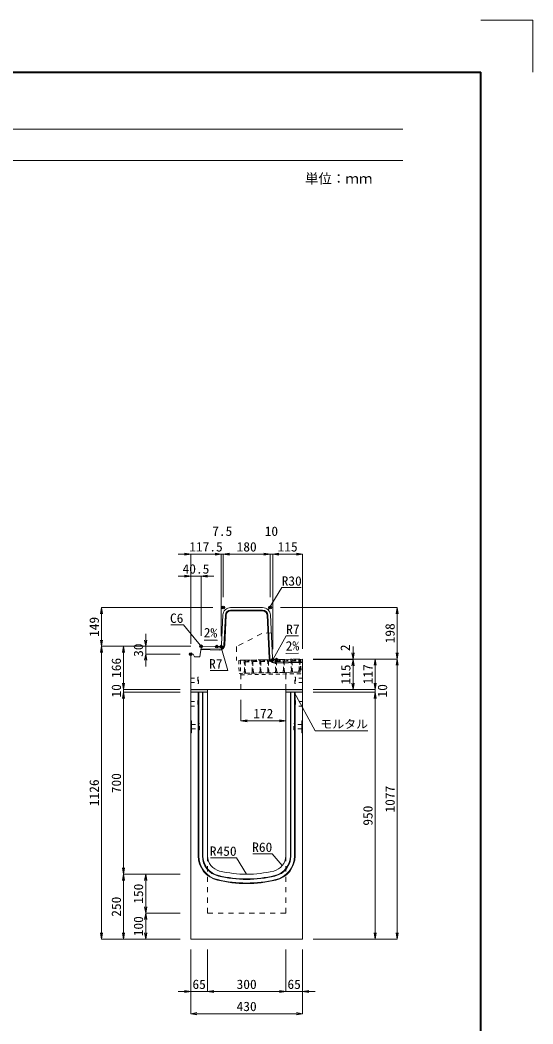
# Model space of a CAD drawing. Units: millimetres at full size. Extents: x -22536 to 51867, y -19720 to 38340.
# Drawn here: x -14839 to -12869, y 19401 to 23260 of the extents above; entities that cross this region are included whole.
import ezdxf
from ezdxf.enums import TextEntityAlignment as Align

# ---------------------------------------------------------------- set-up
doc = ezdxf.new("R2010")
doc.units = ezdxf.units.MM
doc.header["$LTSCALE"] = 20
doc.header["$PDMODE"] = 32
doc.header["$PDSIZE"] = 10
doc.linetypes.add('USER1', pattern=[2, 1, -1])
doc.linetypes.add('USER2', pattern=[1.35, 0.75, -0.6])
for name, color, linetype, lineweight in [('Defpoints_3', 1, 'Continuous', 13), ('インサート', 3, 'USER2', 9), ('グレーチング', 7, 'USER2', 5), ('モルタル', 7, 'Continuous', 9), ('受枠', 3, 'USER2', 9), ('図枠', 7, 'Continuous', 5), ('寸法線', 7, 'Continuous', 13), ('引出線', 4, 'Continuous', 13), ('本体', 2, 'Continuous', 13), ('目地', 132, 'Continuous', 5)]:
    doc.layers.add(name, color=color, linetype=linetype, lineweight=lineweight)
doc.layers.add('作業エリア', color=11, linetype='Continuous')
doc.styles.add('ＭＳ ゴシック', font='')
doc.styles.add('ＭＳ 明朝', font='')
doc.styles.get('ＭＳ ゴシック').set_extended_font_data('MS Gothic')
doc.styles.get('ＭＳ 明朝').set_extended_font_data('MS Mincho')

# ---------------------------------------------------------------- blocks, each defined once
blk = doc.blocks.new('open_arrow')
at = {"color": 0, "linetype": 'Continuous', "lineweight": -2}
blk.add_lwpolyline([(7.5, 1.25), (0, 0), (7.5, -1.25)], dxfattribs=at)

msp = doc.modelspace()

# ---------------------------------------------------------------- hatches: boundary and pattern name
at = {"layer": 'モルタル'}
for points in [[(-14118.88, 20676.58), (-14118.88, 20686.58), (-14183.88, 20686.58), (-14183.88, 20676.58)], [(-13753.88, 20676.58), (-13753.88, 20686.58), (-13818.88, 20686.58), (-13818.88, 20676.58)]]:
    msp.add_hatch(color=256, dxfattribs=at).paths.add_polyline_path(points)

# ---------------------------------------------------------------- linework, layer by layer
at = {"layer": 'Defpoints_3'}
for p in [(-13068.88, 23260), (-12868.88, 23060)]:
    msp.add_line(p, (-12868.88, 23260), dxfattribs=at)
at = {"layer": 'インサート'}
for p, q in [((-14183.88, 20730.08), (-14156.88, 20730.08)), ((-14183.88, 20730.08), (-14183.88, 20713.08)), ((-14153.88, 20734.08), (-14156.88, 20734.08)), ((-14156.88, 20734.08), (-14156.88, 20709.08)), ((-14153.88, 20709.08), (-14153.88, 20734.08)), ((-13783.88, 20734.08), (-13780.88, 20734.08)), ((-13783.88, 20709.08), (-13783.88, 20734.08)), ((-13780.88, 20734.08), (-13780.88, 20709.08)), ((-13753.88, 20730.08), (-13780.88, 20730.08)), ((-13753.88, 20730.08), (-13753.88, 20713.08)), ((-14183.88, 20713.08), (-14156.88, 20713.08)), ((-14156.88, 20709.08), (-14153.88, 20709.08)), ((-13780.88, 20709.08), (-13783.88, 20709.08)), ((-13753.88, 20713.08), (-13780.88, 20713.08)), ((-14183.88, 20640.08), (-14156.88, 20640.08)), ((-14183.88, 20640.08), (-14183.88, 20623.08)), ((-14183.88, 20623.08), (-14156.88, 20623.08)), ((-14153.88, 20644.08), (-14156.88, 20644.08)), ((-14156.88, 20644.08), (-14156.88, 20619.08)), ((-14156.88, 20619.08), (-14153.88, 20619.08)), ((-14153.88, 20619.08), (-14153.88, 20644.08)), ((-13783.88, 20644.08), (-13780.88, 20644.08)), ((-13783.88, 20619.08), (-13783.88, 20644.08)), ((-13780.88, 20619.08), (-13783.88, 20619.08)), ((-13780.88, 20644.08), (-13780.88, 20619.08)), ((-13753.88, 20640.08), (-13780.88, 20640.08)), ((-13753.88, 20623.08), (-13780.88, 20623.08)), ((-13753.88, 20640.08), (-13753.88, 20623.08)), ((-14180.68, 20552.08), (-14153.68, 20552.08)), ((-14180.68, 20552.08), (-14180.68, 20535.08)), ((-14180.68, 20535.08), (-14153.68, 20535.08)), ((-14150.68, 20556.08), (-14153.68, 20556.08)), ((-14153.68, 20556.08), (-14153.68, 20531.08)), ((-14153.68, 20531.08), (-14150.68, 20531.08)), ((-14150.68, 20531.08), (-14150.68, 20556.08)), ((-13787.08, 20556.08), (-13784.08, 20556.08)), ((-13787.08, 20531.08), (-13787.08, 20556.08)), ((-13784.08, 20531.08), (-13787.08, 20531.08)), ((-13784.08, 20556.08), (-13784.08, 20531.08)), ((-13757.08, 20552.08), (-13784.08, 20552.08)), ((-13757.08, 20535.08), (-13784.08, 20535.08)), ((-13757.08, 20552.08), (-13757.08, 20535.08))]:
    msp.add_line(p, q, dxfattribs=at)
at = {"layer": 'グレーチング'}
for p, q in [((-13978.95, 20799.07), (-13764, 20803.37)), ((-13943.84, 20793.78), (-13918.96, 20800.27)), ((-13913.85, 20794.37), (-13888.97, 20800.87)), ((-13883.85, 20794.97), (-13858.98, 20801.47)), ((-13853.86, 20795.57), (-13828.98, 20802.07)), ((-13823.86, 20796.17), (-13798.99, 20802.67)), ((-13793.87, 20796.77), (-13768.99, 20803.27)), ((-13973.83, 20793.18), (-13948.96, 20799.67)), ((-13973.83, 20793.18), (-13948.84, 20793.68)), ((-13943.84, 20793.78), (-13918.84, 20794.27)), ((-13913.85, 20794.37), (-13888.85, 20794.87)), ((-13883.85, 20794.97), (-13858.86, 20795.47)), ((-13853.86, 20795.57), (-13828.86, 20796.07)), ((-13823.86, 20796.17), (-13798.87, 20796.67)), ((-13793.87, 20796.77), (-13768.87, 20797.27)), ((-13977.95, 20749.08), (-13763, 20753.38))]:
    msp.add_line(p, q, dxfattribs=at)
for points in [[(-13918.96, 20800.27), (-13913.97, 20800.37), (-13913.85, 20794.37), (-13914.83, 20793.36), (-13914.11, 20757.36), (-13913.09, 20756.38), (-13912.97, 20750.38), (-13917.96, 20750.28), (-13918.08, 20756.28), (-13917.1, 20757.3), (-13917.82, 20793.3), (-13918.84, 20794.27)], [(-13888.97, 20800.87), (-13883.97, 20800.97), (-13883.85, 20794.97), (-13884.83, 20793.95), (-13884.11, 20757.96), (-13883.09, 20756.98), (-13882.97, 20750.98), (-13887.97, 20750.88), (-13888.09, 20756.88), (-13887.11, 20757.9), (-13887.83, 20793.9), (-13888.85, 20794.87)], [(-13858.98, 20801.47), (-13853.98, 20801.57), (-13853.86, 20795.57), (-13854.84, 20794.55), (-13854.12, 20758.56), (-13853.1, 20757.58), (-13852.98, 20751.58), (-13857.98, 20751.48), (-13858.1, 20757.48), (-13857.12, 20758.5), (-13857.84, 20794.49), (-13858.86, 20795.47)], [(-13828.98, 20802.07), (-13823.98, 20802.17), (-13823.86, 20796.17), (-13824.84, 20795.15), (-13824.12, 20759.16), (-13823.1, 20758.18), (-13822.98, 20752.18), (-13827.98, 20752.08), (-13828.1, 20758.08), (-13827.12, 20759.1), (-13827.84, 20795.09), (-13828.86, 20796.07)], [(-13798.99, 20802.67), (-13793.99, 20802.77), (-13793.87, 20796.77), (-13794.85, 20795.75), (-13794.13, 20759.76), (-13793.11, 20758.78), (-13792.99, 20752.78), (-13797.99, 20752.68), (-13798.11, 20758.68), (-13797.13, 20759.7), (-13797.85, 20795.69), (-13798.87, 20796.67)], [(-13768.99, 20803.27), (-13764, 20803.37), (-13763.88, 20797.37), (-13764.86, 20796.35), (-13764.14, 20760.36), (-13763.12, 20759.38), (-13763, 20753.38), (-13767.99, 20753.28), (-13768.11, 20759.28), (-13767.13, 20760.3), (-13767.85, 20796.29), (-13768.87, 20797.27)], [(-13978.95, 20799.07), (-13973.95, 20799.17), (-13973.83, 20793.18), (-13974.81, 20792.16), (-13974.09, 20756.16), (-13973.07, 20755.18), (-13972.95, 20749.18), (-13977.95, 20749.08), (-13978.07, 20755.08), (-13977.09, 20756.1), (-13977.81, 20792.1), (-13978.83, 20793.08)], [(-13948.96, 20799.67), (-13943.96, 20799.77), (-13943.84, 20793.78), (-13944.82, 20792.76), (-13944.1, 20756.76), (-13943.08, 20755.78), (-13942.96, 20749.78), (-13947.96, 20749.68), (-13948.08, 20755.68), (-13947.1, 20756.7), (-13947.82, 20792.7), (-13948.84, 20793.68)]]:
    msp.add_lwpolyline(points, close=True, dxfattribs=at)
at = {"layer": 'モルタル'}
for points in [[(-14183.88, 20686.58), (-14118.88, 20686.58), (-14118.88, 20676.58), (-14183.88, 20676.58)], [(-13818.88, 20686.58), (-13753.88, 20686.58), (-13753.88, 20676.58), (-13818.88, 20676.58)]]:
    msp.add_lwpolyline(points, close=True, dxfattribs=at)
at = {"layer": '作業エリア'}
for p in [(-14058.88, 21001.58), (-13878.88, 21001.58), (-14143.38, 20852.77), (-14083.88, 20851.58), (-14066.38, 20851.58), (-14183.88, 20822.77), (-13868.88, 20801.58), (-13853.88, 20801.58)]:
    msp.add_point(p, dxfattribs=at)
at = {"layer": '受枠'}
for p, q in [((-13998.95, 20798.67), (-13756, 20803.53)), ((-13762, 20803.41), (-13761, 20753.42)), ((-13756, 20803.53), (-13754.88, 20747.54)), ((-13998.95, 20798.67), (-13997.95, 20748.68)), ((-13992.95, 20798.79), (-13991.83, 20742.81)), ((-13997.95, 20748.68), (-13761, 20753.42)), ((-13991.83, 20742.81), (-13754.88, 20747.54)), ((-13817.98, 20752.28), (-13817.86, 20746.28))]:
    msp.add_line(p, q, dxfattribs=at)
at = {"layer": '図枠', "lineweight": 40}
for p in [(-20868.88, 23060), (-13068.88, 17520)]:
    msp.add_line(p, (-13068.88, 23060), dxfattribs=at)
at = {"layer": '図枠', "lineweight": 13}
for p, q in [((-20568.88, 22840), (-13368.88, 22840)), ((-20568.88, 22720), (-13368.88, 22720))]:
    msp.add_line(p, q, dxfattribs=at)
at = {"layer": '寸法線'}
for p, q in [((-14231.88, 21207.15), (-14066.38, 21207.15)), ((-14183.88, 20862.77), (-14183.88, 21207.15)), ((-14114.38, 21207.15), (-14010.88, 21207.15)), ((-14066.38, 20891.58), (-14066.38, 21207.15)), ((-14066.38, 20891.58), (-14066.38, 21207.15)), ((-14058.88, 21041.58), (-14058.88, 21207.15)), ((-14058.88, 21207.15), (-13878.88, 21207.15)), ((-14058.88, 21041.58), (-14058.88, 21207.15)), ((-13926.88, 21207.15), (-13820.88, 21207.15)), ((-13878.88, 21041.58), (-13878.88, 21207.15)), ((-13878.88, 21041.58), (-13878.88, 21207.15)), ((-13868.88, 20841.58), (-13868.88, 21207.15)), ((-13868.88, 21207.15), (-13753.88, 21207.15)), ((-13868.88, 20841.58), (-13868.88, 21207.15)), ((-13753.88, 20843.58), (-13753.88, 21207.15)), ((-14231.88, 21122.15), (-14095.38, 21122.15)), ((-14183.88, 20862.77), (-14183.88, 21122.15)), ((-14143.38, 20892.77), (-14143.38, 21122.15)), ((-14526.82, 21001.58), (-14526.82, 20852.77)), ((-14098.88, 21001.58), (-14526.82, 21001.58)), ((-13838.88, 21001.58), (-13390.1, 21001.58)), ((-13390.1, 21001.58), (-13390.1, 20803.58)), ((-14356.82, 20900.77), (-14356.82, 20774.77)), ((-14183.38, 20852.77), (-14526.82, 20852.77)), ((-14526.82, 19726.58), (-14526.82, 20852.77)), ((-14183.38, 20852.77), (-14526.82, 20852.77)), ((-14441.82, 20852.77), (-14441.82, 20686.58)), ((-14183.38, 20852.77), (-14441.82, 20852.77)), ((-14183.38, 20852.77), (-14356.82, 20852.77)), ((-13560.1, 20851.58), (-13560.1, 20753.58)), ((-14223.88, 20822.77), (-14356.82, 20822.77)), ((-13713.88, 20803.58), (-13560.1, 20803.58)), ((-13713.88, 20803.58), (-13475.1, 20803.58)), ((-13713.88, 20803.58), (-13390.1, 20803.58)), ((-13713.88, 20803.58), (-13390.1, 20803.58)), ((-13713.88, 20801.58), (-13560.1, 20801.58)), ((-13713.88, 20801.58), (-13560.1, 20801.58)), ((-13560.1, 20801.58), (-13560.1, 20686.58)), ((-13475.1, 20803.58), (-13475.1, 20686.58)), ((-13390.1, 20803.58), (-13390.1, 19726.58)), ((-14441.82, 20734.58), (-14441.82, 20628.58)), ((-13475.1, 20734.58), (-13475.1, 20628.58)), ((-14223.88, 20686.58), (-14441.82, 20686.58)), ((-14223.88, 20686.58), (-14441.82, 20686.58)), ((-13713.88, 20686.58), (-13560.1, 20686.58)), ((-13713.88, 20686.58), (-13475.1, 20686.58)), ((-13713.88, 20686.58), (-13475.1, 20686.58)), ((-14223.88, 20676.58), (-14441.82, 20676.58)), ((-14441.82, 20676.58), (-14441.82, 19976.58)), ((-14223.88, 20676.58), (-14441.82, 20676.58)), ((-13990.88, 20646.58), (-13990.88, 20566.35)), ((-13713.88, 20676.58), (-13475.1, 20676.58)), ((-13713.88, 20676.58), (-13475.1, 20676.58)), ((-13475.1, 20676.58), (-13475.1, 19726.58)), ((-13990.88, 20566.35), (-13818.88, 20566.35)), ((-14223.88, 19976.58), (-14441.82, 19976.58)), ((-14441.82, 19726.58), (-14441.82, 19976.58)), ((-14223.88, 19976.58), (-14441.82, 19976.58)), ((-14356.82, 19976.58), (-14356.82, 19826.58)), ((-14223.88, 19976.58), (-14356.82, 19976.58)), ((-14223.88, 19826.58), (-14356.82, 19826.58)), ((-14356.82, 19826.58), (-14356.82, 19726.58)), ((-14223.88, 19826.58), (-14356.82, 19826.58)), ((-14223.88, 19726.58), (-14526.82, 19726.58)), ((-14223.88, 19726.58), (-14441.82, 19726.58)), ((-14223.88, 19726.58), (-14356.82, 19726.58)), ((-13713.88, 19726.58), (-13475.1, 19726.58)), ((-13713.88, 19726.58), (-13390.1, 19726.58)), ((-14183.88, 19686.58), (-14183.88, 19525.42)), ((-14183.88, 19686.58), (-14183.88, 19440.42)), ((-14118.88, 19686.58), (-14118.88, 19525.42)), ((-14118.88, 19686.58), (-14118.88, 19525.42)), ((-13818.88, 19686.58), (-13818.88, 19525.42)), ((-13818.88, 19686.58), (-13818.88, 19525.42)), ((-13753.88, 19686.58), (-13753.88, 19525.42)), ((-13753.88, 19686.58), (-13753.88, 19440.42)), ((-14231.88, 19525.42), (-14070.88, 19525.42)), ((-14118.88, 19525.42), (-13818.88, 19525.42)), ((-13866.88, 19525.42), (-13705.88, 19525.42)), ((-14183.88, 19440.42), (-13753.88, 19440.42))]:
    msp.add_line(p, q, dxfattribs=at)
at = {"layer": '引出線'}
for points in [[(-13886.74, 20993.31), (-13834.28, 21078.65), (-13759.6, 21078.65)], [(-14140.75, 20849.73), (-14211.98, 20935.54), (-14260.33, 20935.54)], [(-13867.04, 20803.5), (-13817.02, 20893.11), (-13769.09, 20893.11)], [(-14082.77, 20875.62), (-14131.51, 20876.59), (-14082.77, 20875.62)], [(-14068.21, 20853.5), (-14041.69, 20760.14), (-14109.63, 20760.14)], [(-13818.02, 20825.17), (-13769.31, 20826.14), (-13818.05, 20825.16)], [(-13786.38, 20676.58), (-13705.75, 20527.55), (-13502.71, 20527.55)], [(-13968.88, 19976.58), (-14007.39, 20040.12), (-14108.4, 20040.12)], [(-13831.81, 20009.89), (-13870.4, 20055.29), (-13945.07, 20055.29)]]:
    msp.add_lwpolyline(points, dxfattribs=at)
at = {"layer": '本体'}
for p, q in [((-14030.34, 21001.58), (-13907.41, 21001.58)), ((-14066.04, 20858.23), (-14060.3, 20973.07)), ((-13869.21, 20808.23), (-13877.45, 20973.07)), ((-14144.12, 20846.81), (-14148.38, 20812.77)), ((-14144.12, 20846.81), (-14137.38, 20852.65)), ((-14137.38, 20852.65), (-14083.88, 20851.58)), ((-14083.88, 20851.58), (-14073.04, 20851.58)), ((-14183.88, 20686.58), (-14183.88, 20822.77)), ((-14173.88, 20822.77), (-14183.88, 20822.77)), ((-14168.88, 20812.77), (-14173.88, 20822.77)), ((-14148.38, 20812.77), (-14168.88, 20812.77)), ((-13853.88, 20801.58), (-13862.22, 20801.58)), ((-13753.88, 20803.58), (-13853.88, 20801.58)), ((-13753.88, 20686.58), (-13753.88, 20803.58)), ((-14183.88, 20686.58), (-13753.88, 20686.58)), ((-14183.88, 20676.58), (-14183.88, 19726.58)), ((-14183.88, 20676.58), (-14118.88, 20676.58)), ((-14118.88, 20676.58), (-14118.88, 20047.1)), ((-13818.88, 20676.58), (-13753.88, 20676.58)), ((-13818.88, 20676.58), (-13818.88, 20047.1)), ((-13753.88, 20676.58), (-13753.88, 19726.58)), ((-14183.88, 19726.58), (-13753.88, 19726.58))]:
    msp.add_line(p, q, dxfattribs=at)
at = {"layer": '本体', "linetype": 'USER1'}
for p, q in [((-13910.88, 20901.58), (-14007.88, 20851.58)), ((-13874.03, 20904.58), (-13910.88, 20901.58)), ((-14007.88, 20851.58), (-14007.88, 20798.5)), ((-13853.88, 20801.58), (-14007.88, 20798.5)), ((-13990.88, 20686.58), (-13990.88, 20748.83)), ((-13818.88, 20686.58), (-13818.88, 20752.27))]:
    msp.add_line(p, q, dxfattribs=at)
at = {"layer": '本体', "lineweight": 9}
for p, q in [((-14183.88, 20568.08), (-14180.68, 20566.08)), ((-14180.68, 20566.08), (-14180.68, 20521.08)), ((-13753.88, 20568.08), (-13757.08, 20566.08)), ((-13757.08, 20566.08), (-13757.08, 20521.08)), ((-14180.68, 20521.08), (-14183.88, 20519.08)), ((-13757.08, 20521.08), (-13753.88, 20519.08))]:
    msp.add_line(p, q, dxfattribs=at)
at = {"layer": '本体', "linetype": 'USER1', "lineweight": 15}
for p, q in [((-14118.88, 20047.1), (-14118.88, 19826.58)), ((-13818.88, 20047.1), (-13818.88, 19826.58)), ((-14118.88, 19826.58), (-13818.88, 19826.58))]:
    msp.add_line(p, q, dxfattribs=at)
at = {"layer": '本体'}
for centre, radius, start, end in [((-14030.34, 20971.58), 30, 90, 177.13759), ((-13907.41, 20971.58), 30, 2.86241, 90), ((-14073.04, 20858.58), 7, 270, 357.13759), ((-13862.22, 20808.58), 7, 182.86241, 270), ((-14058.88, 20047.1), 60, 180, 256.65764), ((-13878.88, 20047.1), 60, 283.34236, 0), ((-13968.88, 20426.58), 450, 256.65764, 283.34236)]:
    msp.add_arc(centre, radius, start, end, dxfattribs=at)
at = {"layer": '目地'}
for p, q in [((-14056.07, 20857.51), (-14050.31, 20972.57)), ((-14053.07, 20857.36), (-14047.32, 20972.42)), ((-14030.34, 20991.58), (-13907.41, 20991.58)), ((-14030.34, 20988.58), (-13907.41, 20988.58)), ((-13890.44, 20972.42), (-13882.19, 20807.41)), ((-13887.44, 20972.57), (-13879.19, 20807.56)), ((-14145, 20839.8), (-14073.45, 20838.36)), ((-14144.62, 20842.79), (-14073.39, 20841.36)), ((-13861.87, 20791.41), (-13753.88, 20793.57)), ((-13861.81, 20788.41), (-13753.88, 20790.57)), ((-14154.88, 20676.58), (-14154.88, 20047.1)), ((-14152.88, 20676.58), (-14152.88, 20047.1)), ((-14138.88, 20676.58), (-14138.88, 20047.1)), ((-14136.88, 20676.58), (-14136.88, 20047.1)), ((-13800.88, 20047.1), (-13800.88, 20676.58)), ((-13798.88, 20047.1), (-13798.88, 20676.58)), ((-13784.88, 20047.1), (-13784.88, 20676.58)), ((-13782.88, 20047.1), (-13782.88, 20676.58))]:
    msp.add_line(p, q, dxfattribs=at)
for centre, radius, start, end in [((-14030.34, 20971.58), 20, 90, 177.13759), ((-14030.34, 20971.58), 17, 90, 177.13759), ((-13907.41, 20971.58), 20, 2.86241, 90), ((-13907.41, 20971.58), 17, 2.86241, 90), ((-14073.05, 20858.36), 20, 268.85424, 357.13759), ((-14073.05, 20858.36), 17, 268.85424, 357.13759), ((-13862.21, 20808.41), 20, 182.86241, 271.14576), ((-13862.21, 20808.41), 17, 182.86241, 271.14576), ((-14058.88, 20047.1), 96, 180, 256.65764), ((-14058.88, 20047.1), 94, 180, 256.65764), ((-14058.88, 20047.1), 80, 180, 256.65764), ((-14058.88, 20047.1), 78, 180, 256.65764), ((-13878.88, 20047.1), 78, 283.34236, 0), ((-13878.88, 20047.1), 80, 283.34236, 0), ((-13878.88, 20047.1), 94, 283.34236, 0), ((-13878.88, 20047.1), 96, 283.34236, 0), ((-13968.88, 20426.58), 486, 256.65764, 283.34236), ((-13968.88, 20426.58), 484, 256.65764, 283.34236), ((-13968.88, 20426.58), 470, 256.65764, 283.34236), ((-13968.88, 20426.58), 468, 256.65764, 283.34236)]:
    msp.add_arc(centre, radius, start, end, dxfattribs=at)

# ---------------------------------------------------------------- block references
at = {"layer": '寸法線', "xscale": 3.2, "yscale": 3.2}
for p, rotation in [((-14183.88, 21207.15), 180), ((-14066.38, 21207.15), 180), ((-14066.38, 21207.15), 180), ((-13878.88, 21207.15), 180), ((-13878.88, 21207.15), 180), ((-13753.88, 21207.15), 180), ((-14183.88, 21122.15), 180), ((-14526.82, 21001.58), 270), ((-13390.1, 21001.58), 270), ((-14526.82, 20852.77), 90), ((-14526.82, 20852.77), 270), ((-14441.82, 20852.77), 270), ((-14356.82, 20852.77), 90), ((-14356.82, 20822.77), 270), ((-13560.1, 20803.58), 90), ((-13560.1, 20801.58), 270), ((-13560.1, 20801.58), 270), ((-13475.1, 20803.58), 270), ((-13390.1, 20803.58), 90), ((-13390.1, 20803.58), 270), ((-14441.82, 20686.58), 90), ((-14441.82, 20686.58), 90), ((-13560.1, 20686.58), 90), ((-13475.1, 20686.58), 90), ((-13475.1, 20686.58), 90), ((-14441.82, 20676.58), 270), ((-14441.82, 20676.58), 270), ((-13475.1, 20676.58), 270), ((-13475.1, 20676.58), 270), ((-13818.88, 20566.35), 180), ((-14441.82, 19976.58), 90), ((-14441.82, 19976.58), 270), ((-14356.82, 19976.58), 270), ((-14356.82, 19826.58), 90), ((-14356.82, 19826.58), 270), ((-14526.82, 19726.58), 90), ((-14441.82, 19726.58), 90), ((-14356.82, 19726.58), 90), ((-13475.1, 19726.58), 90), ((-13390.1, 19726.58), 90), ((-14183.88, 19525.42), 180), ((-13818.88, 19525.42), 180), ((-13818.88, 19525.42), 180), ((-13753.88, 19440.42), 180)]:
    msp.add_blockref('open_arrow', p, dxfattribs=dict(at, rotation=rotation))
for p in [(-14058.88, 21207.15), (-14058.88, 21207.15), (-13868.88, 21207.15), (-13868.88, 21207.15), (-14143.38, 21122.15), (-13990.88, 20566.35), (-14118.88, 19525.42), (-14118.88, 19525.42), (-13753.88, 19525.42), (-14183.88, 19440.42)]:
    msp.add_blockref('open_arrow', p, dxfattribs=at)
at = {"layer": '引出線'}
for p, xscale, yscale, rotation in [((-13886.74, 20993.31), 0.16, 0.16, 58.4), ((-14140.75, 20849.73), 0.16, 0.16, 129.7), ((-14082.77, 20875.62), 0.16, 0.16, 178.9), ((-14068.21, 20853.5), 0.16, 0.16, 285.9), ((-13867.04, 20803.5), 0.16, 0.16, 60.8), ((-13818.02, 20825.17), 0.16, 0.16, 1.1), ((-13786.38, 20676.58), 0.16, 0.16, 298.4), ((-13831.81, 20009.89), 0.133, 0.133, 130.4), ((-13968.88, 19976.58), 0.133, 0.133, 121.2)]:
    msp.add_blockref('open_arrow', p, dxfattribs=dict(at, xscale=xscale, yscale=yscale, rotation=rotation))

# ---------------------------------------------------------------- texts
at = {"layer": '図枠', "style": 'ＭＳ ゴシック'}
msp.add_text('単位：ｍｍ', height=37.98, dxfattribs=at).set_placement((-13615.15, 22650.67), align=Align.MIDDLE_CENTER)
at = {"layer": '寸法線', "style": 'ＭＳ 明朝', "width": 1.05}
for s, p in [('7.5', (-14062.63, 21295.15)), ('10', (-13873.88, 21295.15)), ('117.5', (-14125.13, 21235.15)), ('180', (-13968.88, 21235.15)), ('115', (-13811.38, 21235.15)), ('40.5', (-14163.63, 21150.15)), ('172', (-13904.88, 20594.35)), ('65', (-14151.38, 19553.42)), ('300', (-13968.88, 19553.42)), ('65', (-13786.38, 19553.42)), ('430', (-13968.88, 19468.42))]:
    msp.add_text(s, height=36.03, dxfattribs=at).set_placement(p, align=Align.MIDDLE_CENTER)
for s, p in [('149', (-14554.82, 20927.17)), ('198', (-13418.1, 20902.58)), ('30', (-14384.82, 20837.77)), ('2', (-13590.1, 20846.91)), ('166', (-14469.82, 20769.67)), ('115', (-13588.1, 20744.08)), ('117', (-13503.1, 20745.08)), ('10', (-14469.82, 20681.58)), ('10', (-13447.1, 20681.58)), ('1126', (-14554.82, 20289.67)), ('700', (-14469.82, 20326.58)), ('1077', (-13418.1, 20265.08)), ('950', (-13503.1, 20201.58)), ('150', (-14384.82, 19901.58)), ('250', (-14469.82, 19851.58)), ('100', (-14384.82, 19776.58))]:
    msp.add_text(s, height=36.03, rotation=90, dxfattribs=at).set_placement(p, align=Align.MIDDLE_CENTER)
at = {"layer": '引出線', "style": 'ＭＳ 明朝', "width": 1.05}
for s, height, p in [('R30', 36.03, (-13834.28, 21121.85)), ('R7', 36.03, (-13817.02, 20936.31)), ('モルタル', 32.02, (-13685.75, 20569.42))]:
    msp.add_text(s, height=height, dxfattribs=at).set_placement(p, align=Align.TOP_LEFT)
for s, p in [('C6', (-14211.98, 20978.74)), ('R7', (-14061.69, 20803.34)), ('R450', (-14007.39, 20083.32)), ('R60', (-13870.4, 20098.49))]:
    msp.add_text(s, height=36.03, dxfattribs=at).set_placement(p, align=Align.TOP_RIGHT)
msp.add_text('2%', height=36.03, rotation=358.854, dxfattribs=at).set_placement((-14081.83, 20922.51), align=Align.TOP_RIGHT)
msp.add_text('2%', height=36.03, rotation=1.146, dxfattribs=at).set_placement((-13818.99, 20872.06), align=Align.TOP_LEFT)

doc.saveas('drawing.dxf')
